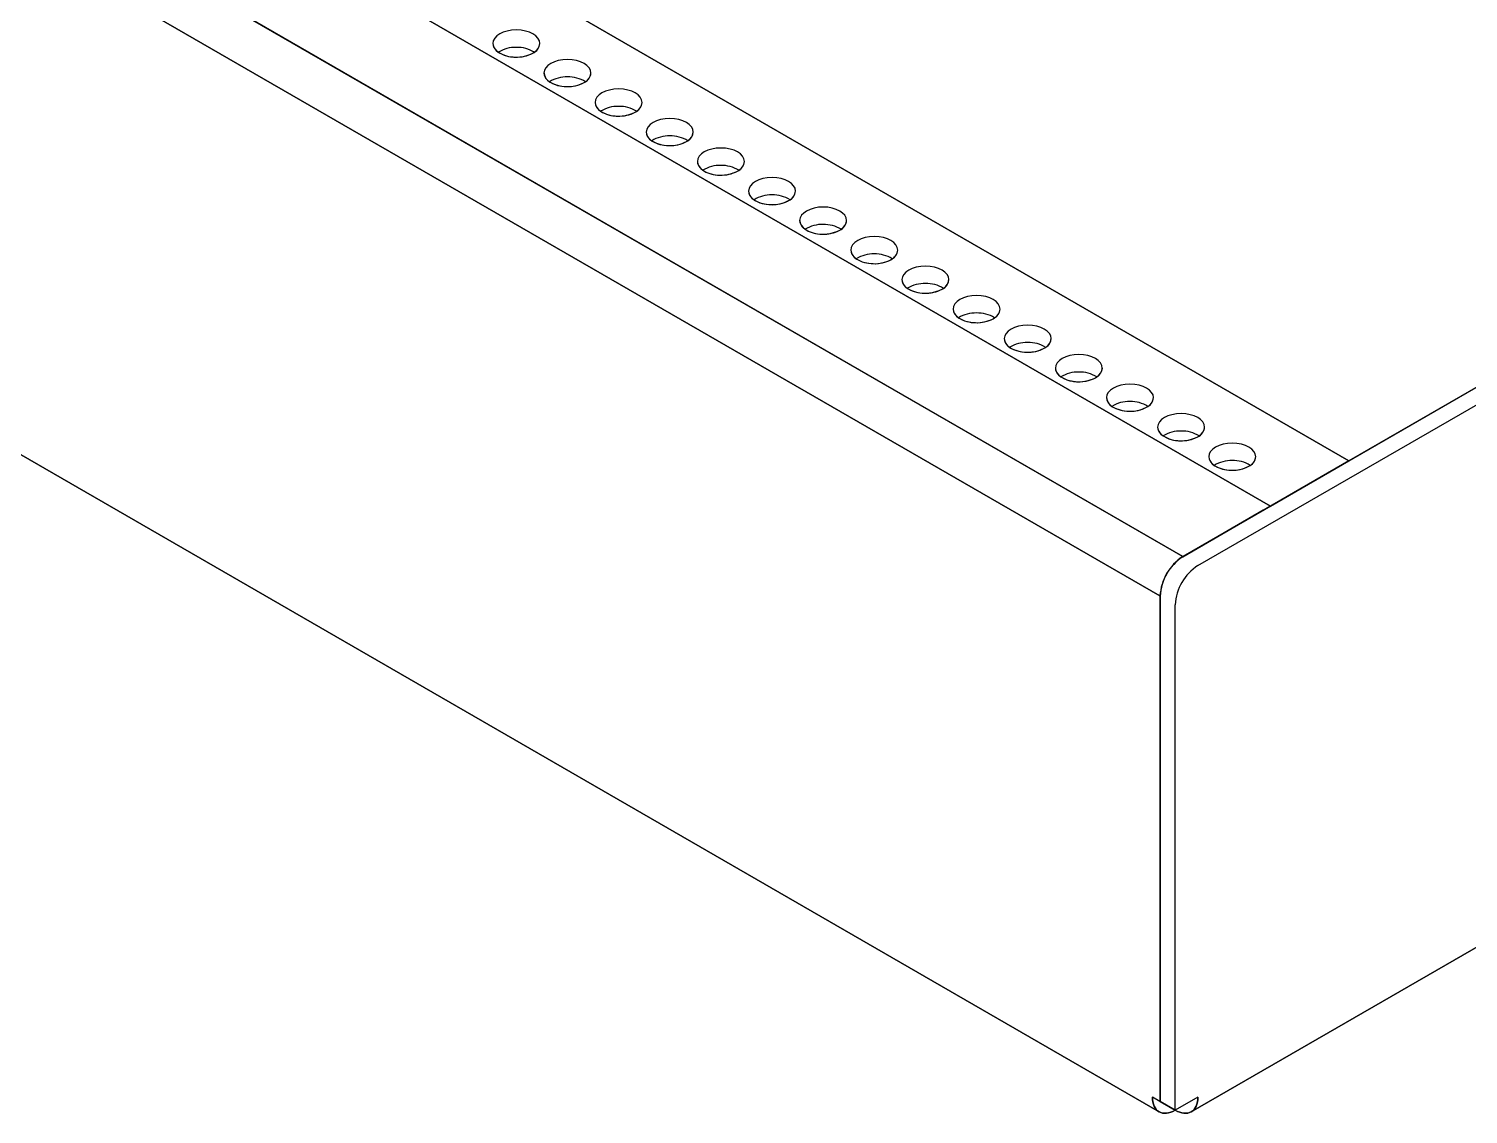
# Model space of a CAD drawing. Header units: inches. Extents: x -5.2 to 15.6, y -18.4 to 3.6.
# Drawn here: x 7.101 to 11.082, y -18.385 to -15.382 of the extents above; entities that cross this region are included whole.
import ezdxf

# ---------------------------------------------------------------- set-up
doc = ezdxf.new("R2010")
doc.units = ezdxf.units.IN
doc.header["$LTSCALE"] = 0.5
doc.header["$MEASUREMENT"] = 0
doc.layers.get('0').update_dxf_attribs({"lineweight": 25, "true_color": 0x000000})

msp = doc.modelspace()

# ---------------------------------------------------------------- linework, layer by layer
for p, q in [((0.324, -10.5571), (10.7522, -16.5778)), ((10.5355, -16.7028), (0.0676, -10.6592)), ((0.1074, -10.6821), (10.5355, -16.7028)), ((10.5355, -16.7028), (0.1074, -10.6821)), ((-0.1893, -10.7914), (10.2925, -16.8425)), ((10.2925, -16.8425), (-0.1891, -10.7912)), ((10.2925, -16.8425), (-0.1888, -10.7911)), ((10.2925, -16.8425), (-0.1888, -10.7911)), ((-0.2519, -10.9), (10.2296, -16.9515)), ((-0.2517, -10.9001), (10.2296, -16.9515)), ((10.2296, -16.9515), (-0.2517, -10.9001)), ((-0.2517, -10.9001), (10.2296, -16.9515)), ((1.5862, -11.2858), (10.7522, -16.5778)), ((10.7522, -16.5778), (1.5862, -11.2858)), ((10.2272, -18.3785), (-0.2124, -12.3512)), ((-0.2124, -12.3512), (10.2272, -18.3785)), ((10.2272, -18.3785), (-0.2124, -12.3512)), ((10.2925, -16.8431), (15.1232, -14.0542)), ((10.3343, -16.8672), (15.1649, -14.0783)), ((10.3343, -16.8672), (15.1649, -14.0783)), ((10.3343, -16.8672), (15.1649, -14.0783)), ((13.8189, -14.8072), (10.5355, -16.7028)), ((13.8606, -14.7831), (10.7522, -16.5778)), ((10.7522, -16.5778), (13.8189, -14.8072)), ((10.7522, -16.5778), (13.8189, -14.8072)), ((15.1462, -15.5898), (10.3162, -18.3785)), ((10.3162, -18.3785), (15.1462, -15.5898)), ((15.1462, -15.5898), (10.3162, -18.3785)), ((10.7522, -16.5778), (10.5225, -16.7104)), ((10.5355, -16.7028), (10.7522, -16.5778)), ((10.5355, -16.7028), (10.7522, -16.5778)), ((10.5225, -16.7104), (10.2925, -16.8431)), ((10.5153, -16.7139), (10.2925, -16.8425)), ((10.2925, -16.8428), (10.5153, -16.7139)), ((10.5153, -16.7139), (10.2925, -16.8425)), ((10.2925, -16.8431), (10.5153, -16.7145)), ((10.5153, -16.7145), (10.2925, -16.8428)), ((10.5355, -16.7028), (10.5153, -16.7145)), ((10.5153, -16.7145), (10.5225, -16.7104)), ((10.5153, -16.7145), (10.5225, -16.7104)), ((10.5153, -16.7139), (10.5153, -16.7145)), ((10.5153, -16.7139), (10.5153, -16.7145)), ((10.5153, -16.7139), (10.5153, -16.7145)), ((10.5225, -16.7104), (10.5355, -16.7028)), ((10.5225, -16.7104), (10.5355, -16.7028)), ((10.2925, -16.8431), (10.2925, -16.8425)), ((10.2296, -16.9515), (10.2299, -16.9513)), ((10.2296, -16.9515), (10.2296, -18.3498)), ((10.2296, -16.9515), (10.2296, -18.3498)), ((10.2299, -16.9513), (10.2298, -16.9514)), ((10.2298, -16.9514), (10.2298, -18.3498)), ((10.2298, -18.3498), (10.2299, -16.9515)), ((10.2299, -16.9515), (10.2298, -18.3498)), ((10.2299, -16.9516), (10.2299, -16.9513)), ((10.2299, -16.9515), (10.2299, -16.9513)), ((10.2299, -16.9513), (10.2299, -16.9516)), ((10.2299, -16.9516), (10.2299, -16.9515)), ((10.2299, -18.3499), (10.2299, -16.9516)), ((10.2717, -18.3741), (10.2717, -16.9757)), ((10.2717, -18.3741), (10.2717, -16.9757)), ((10.2717, -18.3741), (10.2717, -16.9757)), ((10.2296, -18.3498), (10.2088, -18.3377)), ((10.2299, -18.3498), (10.2088, -18.3377)), ((10.2296, -18.3498), (10.2088, -18.3377)), ((10.2296, -18.3498), (10.2299, -18.3496)), ((10.2298, -18.3498), (10.2717, -18.3741)), ((10.2717, -18.3741), (10.2299, -18.3498)), ((10.2717, -18.3741), (10.2299, -18.3499)), ((10.3346, -18.3377), (10.2717, -18.3741)), ((10.3346, -18.3377), (10.2717, -18.3741)), ((10.3346, -18.3377), (10.2717, -18.3741))]:
    msp.add_line(p, q)
for centre, radius, start, end in [((8.4148, -15.4207), 0.0303, 184.2121, 240.2484), ((8.4148, -15.4207), 0.0303, 184.2121, 240.2484), ((8.4471, -15.5238), 0.0902, 88.4692, 121.6694), ((8.4471, -15.5238), 0.0902, 88.4692, 121.6694), ((8.4471, -15.5238), 0.0902, 88.4692, 121.6694), ((8.452, -15.5238), 0.0902, 58.3306, 91.5308), ((8.452, -15.5238), 0.0902, 58.3306, 91.5308), ((8.452, -15.5238), 0.0902, 58.3306, 91.5308), ((8.4822, -15.4199), 0.0325, 294.1704, 354.5117), ((8.4842, -15.4207), 0.0303, 299.7516, 355.7879), ((8.4842, -15.4207), 0.0303, 299.7516, 355.7879), ((8.4466, -15.3717), 0.0887, 238.1496, 270.0726), ((8.4466, -15.3717), 0.0887, 238.1496, 270.0726), ((8.4492, -15.3584), 0.1022, 256.1411, 296.9616), ((8.451, -15.3653), 0.0953, 267.4506, 297.8586), ((8.451, -15.3653), 0.0953, 267.4506, 297.8586), ((8.4672, -15.4004), 0.0566, 299.9069, 304.4846), ((8.4672, -15.4004), 0.0566, 299.9069, 304.4846), ((8.5563, -15.5024), 0.0303, 184.2121, 240.2484), ((8.5563, -15.5024), 0.0303, 184.2121, 240.2484), ((8.5886, -15.6055), 0.0902, 88.4692, 121.6694), ((8.5886, -15.6055), 0.0902, 88.4692, 121.6694), ((8.5886, -15.6055), 0.0902, 88.4692, 121.6694), ((8.5934, -15.6055), 0.0902, 58.3306, 91.5308), ((8.5934, -15.6055), 0.0902, 58.3306, 91.5308), ((8.5934, -15.6055), 0.0902, 58.3306, 91.5308), ((8.6236, -15.5015), 0.0325, 294.1704, 354.5117), ((8.6257, -15.5024), 0.0303, 299.7516, 355.7879), ((8.6257, -15.5024), 0.0303, 299.7516, 355.7879), ((8.588, -15.4534), 0.0887, 238.1496, 270.0726), ((8.588, -15.4534), 0.0887, 238.1496, 270.0726), ((8.5906, -15.4401), 0.1022, 256.1405, 296.9622), ((8.5924, -15.4469), 0.0953, 267.4506, 297.8586), ((8.5924, -15.4469), 0.0953, 267.4506, 297.8586), ((8.6087, -15.4821), 0.0566, 299.9069, 304.4846), ((8.6087, -15.4821), 0.0566, 299.9069, 304.4846), ((8.6977, -15.584), 0.0303, 184.2121, 240.2484), ((8.6977, -15.584), 0.0303, 184.2121, 240.2484), ((8.73, -15.6871), 0.0902, 88.4692, 121.6694), ((8.73, -15.6871), 0.0902, 88.4692, 121.6694), ((8.73, -15.6871), 0.0902, 88.4692, 121.6694), ((8.7348, -15.6871), 0.0902, 58.3306, 91.5308), ((8.7348, -15.6871), 0.0902, 58.3306, 91.5308), ((8.7348, -15.6871), 0.0902, 58.3306, 91.5308), ((8.765, -15.5832), 0.0325, 294.1704, 354.5117), ((8.7671, -15.584), 0.0303, 299.7516, 355.7879), ((8.7671, -15.584), 0.0303, 299.7516, 355.7879), ((8.7294, -15.535), 0.0887, 238.1496, 270.0726), ((8.7294, -15.535), 0.0887, 238.1496, 270.0726), ((8.732, -15.5217), 0.1022, 256.1405, 296.9622), ((8.7338, -15.5286), 0.0953, 267.4506, 297.8586), ((8.7338, -15.5286), 0.0953, 267.4506, 297.8586), ((8.7501, -15.5637), 0.0566, 299.9069, 304.4846), ((8.7501, -15.5637), 0.0566, 299.9069, 304.4846), ((8.8391, -15.6657), 0.0303, 184.2121, 240.2484), ((8.8391, -15.6657), 0.0303, 184.2121, 240.2484), ((8.8714, -15.7688), 0.0902, 88.4692, 121.6694), ((8.8714, -15.7688), 0.0902, 88.4692, 121.6694), ((8.8714, -15.7688), 0.0902, 88.4692, 121.6694), ((8.8762, -15.7688), 0.0902, 58.3306, 91.5308), ((8.8762, -15.7688), 0.0902, 58.3306, 91.5308), ((8.8762, -15.7688), 0.0902, 58.3306, 91.5308), ((8.9064, -15.6648), 0.0325, 294.1812, 354.5121), ((8.9085, -15.6657), 0.0303, 299.7516, 355.7879), ((8.9085, -15.6657), 0.0303, 299.7516, 355.7879), ((8.8709, -15.6167), 0.0887, 238.1496, 270.0726), ((8.8709, -15.6167), 0.0887, 238.1496, 270.0726), ((8.8734, -15.6034), 0.1022, 256.1419, 296.9601), ((8.8752, -15.6102), 0.0953, 267.4509, 297.8564), ((8.8752, -15.6102), 0.0953, 267.4509, 297.8564), ((8.891, -15.6446), 0.0575, 299.9711, 304.4736), ((8.891, -15.6446), 0.0575, 299.9711, 304.4736), ((8.9805, -15.7473), 0.0303, 184.2121, 240.2484), ((8.9805, -15.7473), 0.0303, 184.2121, 240.2484), ((9.0128, -15.8504), 0.0902, 88.4692, 121.6694), ((9.0128, -15.8504), 0.0902, 88.4692, 121.6694), ((9.0128, -15.8504), 0.0902, 88.4692, 121.6694), ((9.0176, -15.8505), 0.0902, 58.3348, 91.5288), ((9.0176, -15.8505), 0.0902, 58.3348, 91.5288), ((9.0176, -15.8505), 0.0902, 58.3348, 91.5288), ((9.0479, -15.7465), 0.0325, 294.1812, 354.5121), ((9.0499, -15.7473), 0.0303, 299.7651, 355.7879), ((9.0499, -15.7473), 0.0303, 299.7651, 355.7879), ((9.0123, -15.6983), 0.0887, 238.1496, 270.0726), ((9.0123, -15.6983), 0.0887, 238.1496, 270.0726), ((9.0148, -15.685), 0.1022, 256.1419, 296.9601), ((9.0166, -15.6918), 0.0953, 267.4509, 297.8564), ((9.0166, -15.6918), 0.0953, 267.4509, 297.8564), ((9.0318, -15.7253), 0.0587, 299.9866, 304.4048), ((9.0318, -15.7253), 0.0587, 299.9866, 304.4048), ((9.1219, -15.829), 0.0303, 184.2121, 240.2484), ((9.1219, -15.829), 0.0303, 184.2121, 240.2484), ((9.1542, -15.9321), 0.0902, 88.4692, 121.6694), ((9.1542, -15.9321), 0.0902, 88.4692, 121.6694), ((9.1542, -15.9321), 0.0902, 88.4692, 121.6694), ((9.1591, -15.9321), 0.0902, 58.3348, 91.5288), ((9.1591, -15.9321), 0.0902, 58.3348, 91.5288), ((9.1591, -15.9321), 0.0902, 58.3348, 91.5288), ((9.1893, -15.8281), 0.0325, 294.1812, 354.5121), ((9.1914, -15.829), 0.0303, 299.7651, 355.7879), ((9.1914, -15.829), 0.0303, 299.7651, 355.7879), ((9.1537, -15.78), 0.0887, 238.1496, 270.0726), ((9.1537, -15.78), 0.0887, 238.1496, 270.0726), ((9.1563, -15.7667), 0.1022, 256.1419, 296.9601), ((9.1581, -15.7735), 0.0953, 267.4493, 297.8579), ((9.1581, -15.7735), 0.0953, 267.4493, 297.8579), ((9.1733, -15.8069), 0.0587, 299.9866, 304.4048), ((9.1733, -15.8069), 0.0587, 299.9866, 304.4048), ((9.2634, -15.9106), 0.0303, 184.2121, 240.2484), ((9.2634, -15.9106), 0.0303, 184.2121, 240.2484), ((9.3307, -15.9098), 0.0325, 294.1812, 354.5121), ((9.3328, -15.9106), 0.0303, 299.7651, 355.7879), ((9.3328, -15.9106), 0.0303, 299.7651, 355.7879), ((9.2957, -16.0137), 0.0902, 88.4692, 121.6694), ((9.2957, -16.0137), 0.0902, 88.4692, 121.6694), ((9.2957, -16.0137), 0.0902, 88.4692, 121.6694), ((9.2951, -15.8616), 0.0888, 238.1515, 270.0618), ((9.2951, -15.8616), 0.0888, 238.1515, 270.0618), ((9.2977, -15.8483), 0.1022, 256.1419, 296.9601), ((9.2995, -15.8551), 0.0953, 267.4601, 297.856), ((9.2995, -15.8551), 0.0953, 267.4601, 297.856), ((9.3005, -16.0138), 0.0902, 58.3348, 91.5288), ((9.3005, -16.0138), 0.0902, 58.3348, 91.5288), ((9.3005, -16.0138), 0.0902, 58.3348, 91.5288), ((9.3156, -15.89), 0.057, 299.9234, 304.4681), ((9.3156, -15.89), 0.057, 299.9234, 304.4681), ((9.4048, -15.9923), 0.0303, 184.2121, 240.2484), ((9.4048, -15.9923), 0.0303, 184.2121, 240.2484), ((9.4721, -15.9914), 0.0325, 294.1812, 354.5121), ((9.4742, -15.9923), 0.0303, 299.7651, 355.7879), ((9.4742, -15.9923), 0.0303, 299.7651, 355.7879), ((9.4371, -16.0954), 0.0902, 88.4692, 121.6694), ((9.4371, -16.0954), 0.0902, 88.4692, 121.6694), ((9.4371, -16.0954), 0.0902, 88.4692, 121.6694), ((9.4366, -15.9432), 0.0888, 238.1515, 270.0618), ((9.4366, -15.9432), 0.0888, 238.1515, 270.0618), ((9.4391, -15.93), 0.1022, 256.1419, 296.9601), ((9.4409, -15.9368), 0.0953, 267.4601, 297.856), ((9.4409, -15.9368), 0.0953, 267.4601, 297.856), ((9.4419, -16.0954), 0.0902, 58.333, 91.5306), ((9.4419, -16.0954), 0.0902, 58.333, 91.5306), ((9.4419, -16.0954), 0.0902, 58.333, 91.5306), ((9.457, -15.9716), 0.057, 299.9234, 304.4681), ((9.457, -15.9716), 0.057, 299.9234, 304.4681), ((9.5462, -16.0739), 0.0303, 184.2121, 240.2484), ((9.5462, -16.0739), 0.0303, 184.2121, 240.2484), ((9.6135, -16.0731), 0.0325, 294.1812, 354.5121), ((9.6156, -16.0739), 0.0303, 299.7651, 355.7879), ((9.6156, -16.0739), 0.0303, 299.7651, 355.7879), ((9.5785, -16.177), 0.0902, 88.4692, 121.6694), ((9.5785, -16.177), 0.0902, 88.4692, 121.6694), ((9.5785, -16.177), 0.0902, 88.4692, 121.6694), ((9.578, -16.0249), 0.0888, 238.1515, 270.0618), ((9.578, -16.0249), 0.0888, 238.1515, 270.0618), ((9.5805, -16.0116), 0.1022, 256.1419, 296.9601), ((9.5823, -16.0184), 0.0953, 267.4601, 297.856), ((9.5823, -16.0184), 0.0953, 267.4601, 297.856), ((9.5833, -16.1771), 0.0902, 58.333, 91.5306), ((9.5833, -16.1771), 0.0902, 58.333, 91.5306), ((9.5833, -16.1771), 0.0902, 58.333, 91.5306), ((9.5984, -16.0533), 0.057, 299.9234, 304.4681), ((9.5984, -16.0533), 0.057, 299.9234, 304.4681), ((9.6876, -16.1556), 0.0303, 184.2121, 240.2484), ((9.6876, -16.1556), 0.0303, 184.2121, 240.2484), ((9.755, -16.1547), 0.0325, 294.1812, 354.5121), ((9.757, -16.1556), 0.0303, 299.7651, 355.7879), ((9.757, -16.1556), 0.0303, 299.7651, 355.7879), ((9.7199, -16.2587), 0.0902, 88.4692, 121.6694), ((9.7199, -16.2587), 0.0902, 88.4692, 121.6694), ((9.7199, -16.2587), 0.0902, 88.4692, 121.6694), ((9.7194, -16.1065), 0.0888, 238.1535, 270.0599), ((9.7194, -16.1065), 0.0888, 238.1535, 270.0599), ((9.722, -16.0933), 0.1022, 256.1419, 296.9601), ((9.7237, -16.1001), 0.0953, 267.4601, 297.856), ((9.7237, -16.1001), 0.0953, 267.4601, 297.856), ((9.7247, -16.2587), 0.0902, 58.333, 91.5306), ((9.7247, -16.2587), 0.0902, 58.333, 91.5306), ((9.7247, -16.2587), 0.0902, 58.333, 91.5306), ((9.7398, -16.1349), 0.057, 299.9234, 304.4681), ((9.7398, -16.1349), 0.057, 299.9234, 304.4681), ((9.8291, -16.2372), 0.0303, 184.2121, 240.2484), ((9.8291, -16.2372), 0.0303, 184.2121, 240.2484), ((9.8964, -16.2364), 0.0325, 294.1812, 354.5121), ((9.8985, -16.2372), 0.0303, 299.7651, 355.7879), ((9.8985, -16.2372), 0.0303, 299.7651, 355.7879), ((9.8613, -16.3403), 0.0902, 88.4651, 121.665), ((9.8613, -16.3403), 0.0902, 88.4651, 121.665), ((9.8613, -16.3403), 0.0902, 88.4651, 121.665), ((9.8608, -16.1882), 0.0888, 238.1535, 270.0599), ((9.8608, -16.1882), 0.0888, 238.1535, 270.0599), ((9.8634, -16.1749), 0.1022, 256.1419, 296.9601), ((9.8652, -16.1817), 0.0953, 267.4601, 297.856), ((9.8652, -16.1817), 0.0953, 267.4601, 297.856), ((9.8662, -16.3404), 0.0902, 58.3375, 91.5347), ((9.8662, -16.3404), 0.0902, 58.3375, 91.5347), ((9.8662, -16.3404), 0.0902, 58.3375, 91.5347), ((9.8812, -16.2166), 0.057, 299.9234, 304.4681), ((9.8812, -16.2166), 0.057, 299.9234, 304.4681), ((9.9705, -16.3189), 0.0303, 184.2121, 240.2484), ((9.9705, -16.3189), 0.0303, 184.2121, 240.2484), ((10.0028, -16.422), 0.0902, 88.4651, 121.665), ((10.0028, -16.422), 0.0902, 88.4651, 121.665), ((10.0028, -16.422), 0.0902, 88.4651, 121.665), ((10.0023, -16.2698), 0.0888, 238.1535, 270.0599), ((10.0023, -16.2698), 0.0888, 238.1535, 270.0599), ((10.0048, -16.2566), 0.1022, 256.1419, 296.9601), ((10.0066, -16.2634), 0.0953, 267.4601, 297.856), ((10.0066, -16.2634), 0.0953, 267.4601, 297.856), ((10.0076, -16.422), 0.0902, 58.3375, 91.5347), ((10.0076, -16.422), 0.0902, 58.3375, 91.5347), ((10.0076, -16.422), 0.0902, 58.3375, 91.5347), ((10.0378, -16.318), 0.0325, 294.1812, 354.5121), ((10.0227, -16.2982), 0.057, 299.9234, 304.4681), ((10.0227, -16.2982), 0.057, 299.9234, 304.4681), ((10.0399, -16.3189), 0.0303, 299.7651, 355.7879), ((10.0399, -16.3189), 0.0303, 299.7651, 355.7879), ((10.1119, -16.4005), 0.0303, 184.2121, 240.2484), ((10.1119, -16.4005), 0.0303, 184.2121, 240.2484), ((10.1442, -16.5036), 0.0902, 88.4651, 121.665), ((10.1442, -16.5036), 0.0902, 88.4651, 121.665), ((10.1442, -16.5036), 0.0902, 88.4651, 121.665), ((10.1437, -16.3515), 0.0888, 238.1535, 270.0599), ((10.1437, -16.3515), 0.0888, 238.1535, 270.0599), ((10.1462, -16.3382), 0.1022, 256.1419, 296.9601), ((10.148, -16.345), 0.0953, 267.4601, 297.856), ((10.148, -16.345), 0.0953, 267.4601, 297.856), ((10.149, -16.5037), 0.0902, 58.3375, 91.5347), ((10.149, -16.5037), 0.0902, 58.3375, 91.5347), ((10.149, -16.5037), 0.0902, 58.3375, 91.5347), ((10.1792, -16.3997), 0.0325, 294.1812, 354.5121), ((10.1641, -16.3799), 0.057, 299.9234, 304.4681), ((10.1641, -16.3799), 0.057, 299.9234, 304.4681), ((10.1813, -16.4005), 0.0303, 299.7553, 355.7977), ((10.1813, -16.4005), 0.0303, 299.7553, 355.7977), ((10.2533, -16.4822), 0.0303, 184.2023, 240.2447), ((10.2533, -16.4822), 0.0303, 184.2023, 240.2447), ((10.2856, -16.5853), 0.0902, 88.4635, 121.6643), ((10.2856, -16.5853), 0.0902, 88.4635, 121.6643), ((10.2856, -16.5853), 0.0902, 88.4635, 121.6643), ((10.2851, -16.4331), 0.0888, 238.1535, 270.0599), ((10.2851, -16.4331), 0.0888, 238.1535, 270.0599), ((10.2876, -16.4199), 0.1022, 256.1495, 296.9588), ((10.2894, -16.4267), 0.0953, 267.4601, 297.856), ((10.2894, -16.4267), 0.0953, 267.4601, 297.856), ((10.2904, -16.5853), 0.0902, 58.335, 91.5349), ((10.2904, -16.5853), 0.0902, 58.335, 91.5349), ((10.2904, -16.5853), 0.0902, 58.335, 91.5349), ((10.3207, -16.4813), 0.0325, 294.1786, 354.5034), ((10.3055, -16.4615), 0.057, 299.9234, 304.4681), ((10.3055, -16.4615), 0.057, 299.9234, 304.4681), ((10.3227, -16.4822), 0.0303, 299.7516, 355.7879), ((10.3227, -16.4822), 0.0303, 299.7516, 355.7879), ((10.3947, -16.5638), 0.0303, 184.2023, 240.2447), ((10.3947, -16.5638), 0.0303, 184.2023, 240.2447), ((10.427, -16.667), 0.0902, 88.4653, 121.6625), ((10.427, -16.667), 0.0902, 88.4653, 121.6625), ((10.427, -16.667), 0.0902, 88.4653, 121.6625), ((10.4265, -16.5148), 0.0888, 238.1535, 270.0599), ((10.4265, -16.5148), 0.0888, 238.1535, 270.0599), ((10.429, -16.5015), 0.1022, 256.1495, 296.9588), ((10.4308, -16.5083), 0.0953, 267.4601, 297.856), ((10.4308, -16.5083), 0.0953, 267.4601, 297.856), ((10.4319, -16.6669), 0.0902, 58.335, 91.5349), ((10.4319, -16.6669), 0.0902, 58.335, 91.5349), ((10.4319, -16.6669), 0.0902, 58.335, 91.5349), ((10.4621, -16.563), 0.0325, 294.1786, 354.5034), ((10.4469, -16.5432), 0.057, 299.9234, 304.4681), ((10.4469, -16.5432), 0.057, 299.9234, 304.4681), ((10.4642, -16.5638), 0.0303, 299.7516, 355.7879), ((10.4642, -16.5638), 0.0303, 299.7516, 355.7879), ((10.5435, -16.7625), 0.0562, 111.9178, 120.1635), ((10.5435, -16.7625), 0.0562, 111.9178, 120.1635), ((10.5435, -16.7625), 0.0562, 111.9178, 120.1635), ((10.3685, -16.959), 0.1391, 123.0994, 176.899), ((10.3685, -16.959), 0.1391, 123.0994, 176.899), ((10.3685, -16.959), 0.1391, 123.0994, 176.899), ((10.3682, -16.9592), 0.1385, 123.1076, 176.7446), ((10.3682, -16.9592), 0.1385, 123.1076, 176.7446), ((10.3682, -16.9591), 0.1385, 123.1009, 176.8992), ((10.4099, -16.9832), 0.1385, 123.1009, 176.8992), ((10.4099, -16.9832), 0.1385, 123.1009, 176.8992), ((10.4099, -16.9832), 0.1385, 123.1009, 176.8992)]:
    msp.add_arc(centre, radius, start, end)
for points in [[(8.4495, -15.3855), (8.4137, -15.3855), (8.3846, -15.4023), (8.3846, -15.423)], [(8.4495, -15.3855), (8.4137, -15.3855), (8.3846, -15.4023), (8.3846, -15.423)], [(8.4495, -15.3855), (8.4137, -15.3855), (8.3846, -15.4023), (8.3846, -15.423)], [(8.5145, -15.423), (8.5145, -15.4023), (8.4854, -15.3855), (8.4495, -15.3855)], [(8.5145, -15.423), (8.5145, -15.4023), (8.4854, -15.3855), (8.4495, -15.3855)], [(8.5145, -15.423), (8.5145, -15.4023), (8.4854, -15.3855), (8.4495, -15.3855)], [(8.3846, -15.423), (8.3846, -15.4381), (8.4004, -15.4518), (8.4247, -15.4576)], [(8.591, -15.4671), (8.5551, -15.4671), (8.526, -15.4839), (8.526, -15.5046)], [(8.591, -15.4671), (8.5551, -15.4671), (8.526, -15.4839), (8.526, -15.5046)], [(8.591, -15.4671), (8.5551, -15.4671), (8.526, -15.4839), (8.526, -15.5046)], [(8.6559, -15.5046), (8.6559, -15.4839), (8.6268, -15.4671), (8.591, -15.4671)], [(8.6559, -15.5046), (8.6559, -15.4839), (8.6268, -15.4671), (8.591, -15.4671)], [(8.6559, -15.5046), (8.6559, -15.4839), (8.6268, -15.4671), (8.591, -15.4671)], [(8.526, -15.5046), (8.526, -15.5198), (8.5418, -15.5335), (8.5661, -15.5393)], [(8.7324, -15.5488), (8.6965, -15.5488), (8.6674, -15.5656), (8.6674, -15.5863)], [(8.7324, -15.5488), (8.6965, -15.5488), (8.6674, -15.5656), (8.6674, -15.5863)], [(8.7324, -15.5488), (8.6965, -15.5488), (8.6674, -15.5656), (8.6674, -15.5863)], [(8.7973, -15.5863), (8.7973, -15.5656), (8.7683, -15.5488), (8.7324, -15.5488)], [(8.7973, -15.5863), (8.7973, -15.5656), (8.7683, -15.5488), (8.7324, -15.5488)], [(8.7973, -15.5863), (8.7973, -15.5656), (8.7683, -15.5488), (8.7324, -15.5488)], [(8.6674, -15.5863), (8.6674, -15.6014), (8.6833, -15.6151), (8.7075, -15.6209)], [(8.8738, -15.6304), (8.8379, -15.6304), (8.8088, -15.6472), (8.8088, -15.6679)], [(8.8738, -15.6304), (8.8379, -15.6304), (8.8088, -15.6472), (8.8088, -15.6679)], [(8.8738, -15.6304), (8.8379, -15.6304), (8.8088, -15.6472), (8.8088, -15.6679)], [(8.9388, -15.6679), (8.9388, -15.6472), (8.9097, -15.6304), (8.8738, -15.6304)], [(8.9388, -15.6679), (8.9388, -15.6472), (8.9097, -15.6304), (8.8738, -15.6304)], [(8.9388, -15.6679), (8.9388, -15.6472), (8.9097, -15.6304), (8.8738, -15.6304)], [(8.8088, -15.6679), (8.8088, -15.6831), (8.8247, -15.6968), (8.8489, -15.7026)], [(9.0152, -15.7121), (8.9794, -15.7121), (8.9503, -15.7289), (8.9503, -15.7496)], [(9.0152, -15.7121), (8.9794, -15.7121), (8.9503, -15.7289), (8.9503, -15.7496)], [(9.0152, -15.7121), (8.9794, -15.7121), (8.9503, -15.7289), (8.9503, -15.7496)], [(9.0802, -15.7496), (9.0802, -15.7289), (9.0511, -15.7121), (9.0152, -15.7121)], [(9.0802, -15.7496), (9.0802, -15.7289), (9.0511, -15.7121), (9.0152, -15.7121)], [(9.0802, -15.7496), (9.0802, -15.7289), (9.0511, -15.7121), (9.0152, -15.7121)], [(8.9503, -15.7496), (8.9503, -15.7647), (8.9661, -15.7784), (8.9904, -15.7842)], [(9.1567, -15.7937), (9.1208, -15.7937), (9.0917, -15.8105), (9.0917, -15.8312)], [(9.1567, -15.7937), (9.1208, -15.7937), (9.0917, -15.8105), (9.0917, -15.8312)], [(9.1567, -15.7937), (9.1208, -15.7937), (9.0917, -15.8105), (9.0917, -15.8312)], [(9.2216, -15.8312), (9.2216, -15.8105), (9.1925, -15.7937), (9.1567, -15.7937)], [(9.2216, -15.8312), (9.2216, -15.8105), (9.1925, -15.7937), (9.1567, -15.7937)], [(9.2216, -15.8312), (9.2216, -15.8105), (9.1925, -15.7937), (9.1567, -15.7937)], [(9.0917, -15.8312), (9.0917, -15.8464), (9.1075, -15.8601), (9.1318, -15.8659)], [(9.2981, -15.8754), (9.2622, -15.8754), (9.2331, -15.8922), (9.2331, -15.9129)], [(9.2981, -15.8754), (9.2622, -15.8754), (9.2331, -15.8922), (9.2331, -15.9129)], [(9.2981, -15.8754), (9.2622, -15.8754), (9.2331, -15.8922), (9.2331, -15.9129)], [(9.363, -15.9129), (9.363, -15.8922), (9.3339, -15.8754), (9.2981, -15.8754)], [(9.363, -15.9129), (9.363, -15.8922), (9.3339, -15.8754), (9.2981, -15.8754)], [(9.363, -15.9129), (9.363, -15.8922), (9.3339, -15.8754), (9.2981, -15.8754)], [(9.2331, -15.9129), (9.2331, -15.928), (9.2489, -15.9417), (9.2732, -15.9475)], [(9.4395, -15.957), (9.4036, -15.957), (9.3745, -15.9738), (9.3745, -15.9945)], [(9.4395, -15.957), (9.4036, -15.957), (9.3745, -15.9738), (9.3745, -15.9945)], [(9.4395, -15.957), (9.4036, -15.957), (9.3745, -15.9738), (9.3745, -15.9945)], [(9.5045, -15.9945), (9.5045, -15.9738), (9.4754, -15.957), (9.4395, -15.957)], [(9.5045, -15.9945), (9.5045, -15.9738), (9.4754, -15.957), (9.4395, -15.957)], [(9.5045, -15.9945), (9.5045, -15.9738), (9.4754, -15.957), (9.4395, -15.957)], [(9.3745, -15.9945), (9.3745, -16.0097), (9.3904, -16.0234), (9.4146, -16.0292)], [(9.5809, -16.0387), (9.545, -16.0387), (9.516, -16.0555), (9.516, -16.0762)], [(9.5809, -16.0387), (9.545, -16.0387), (9.516, -16.0555), (9.516, -16.0762)], [(9.5809, -16.0387), (9.545, -16.0387), (9.516, -16.0555), (9.516, -16.0762)], [(9.6459, -16.0762), (9.6459, -16.0555), (9.6168, -16.0387), (9.5809, -16.0387)], [(9.6459, -16.0762), (9.6459, -16.0555), (9.6168, -16.0387), (9.5809, -16.0387)], [(9.6459, -16.0762), (9.6459, -16.0555), (9.6168, -16.0387), (9.5809, -16.0387)], [(9.516, -16.0762), (9.516, -16.0913), (9.5318, -16.105), (9.5561, -16.1108)], [(9.7223, -16.1203), (9.6865, -16.1203), (9.6574, -16.1371), (9.6574, -16.1578)], [(9.7223, -16.1203), (9.6865, -16.1203), (9.6574, -16.1371), (9.6574, -16.1578)], [(9.7223, -16.1203), (9.6865, -16.1203), (9.6574, -16.1371), (9.6574, -16.1578)], [(9.7873, -16.1578), (9.7873, -16.1371), (9.7582, -16.1203), (9.7223, -16.1203)], [(9.7873, -16.1578), (9.7873, -16.1371), (9.7582, -16.1203), (9.7223, -16.1203)], [(9.7873, -16.1578), (9.7873, -16.1371), (9.7582, -16.1203), (9.7223, -16.1203)], [(9.6574, -16.1578), (9.6574, -16.173), (9.6732, -16.1867), (9.6975, -16.1925)], [(9.8638, -16.202), (9.8279, -16.202), (9.7988, -16.2188), (9.7988, -16.2395)], [(9.8638, -16.202), (9.8279, -16.202), (9.7988, -16.2188), (9.7988, -16.2395)], [(9.8638, -16.202), (9.8279, -16.202), (9.7988, -16.2188), (9.7988, -16.2395)], [(9.7988, -16.2395), (9.7988, -16.2546), (9.8146, -16.2683), (9.8389, -16.2741)], [(9.9287, -16.2395), (9.9287, -16.2188), (9.8996, -16.202), (9.8638, -16.202)], [(9.9287, -16.2395), (9.9287, -16.2188), (9.8996, -16.202), (9.8638, -16.202)], [(9.9287, -16.2395), (9.9287, -16.2188), (9.8996, -16.202), (9.8638, -16.202)], [(10.0052, -16.2836), (9.9693, -16.2836), (9.9402, -16.3004), (9.9402, -16.3211)], [(10.0052, -16.2836), (9.9693, -16.2836), (9.9402, -16.3004), (9.9402, -16.3211)], [(10.0052, -16.2836), (9.9693, -16.2836), (9.9402, -16.3004), (9.9402, -16.3211)], [(10.0701, -16.3211), (10.0701, -16.3004), (10.0411, -16.2836), (10.0052, -16.2836)], [(10.0701, -16.3211), (10.0701, -16.3004), (10.0411, -16.2836), (10.0052, -16.2836)], [(10.0701, -16.3211), (10.0701, -16.3004), (10.0411, -16.2836), (10.0052, -16.2836)], [(9.9402, -16.3211), (9.9402, -16.3363), (9.956, -16.35), (9.9803, -16.3558)], [(10.1466, -16.3653), (10.1107, -16.3653), (10.0816, -16.3821), (10.0816, -16.4028)], [(10.1466, -16.3653), (10.1107, -16.3653), (10.0816, -16.3821), (10.0816, -16.4028)], [(10.1466, -16.3653), (10.1107, -16.3653), (10.0816, -16.3821), (10.0816, -16.4028)], [(10.2116, -16.4028), (10.2116, -16.3821), (10.1825, -16.3653), (10.1466, -16.3653)], [(10.2116, -16.4028), (10.2116, -16.3821), (10.1825, -16.3653), (10.1466, -16.3653)], [(10.2116, -16.4028), (10.2116, -16.3821), (10.1825, -16.3653), (10.1466, -16.3653)], [(10.0816, -16.4028), (10.0816, -16.4179), (10.0975, -16.4316), (10.1217, -16.4374)], [(10.288, -16.4469), (10.2521, -16.4469), (10.2231, -16.4637), (10.2231, -16.4844)], [(10.288, -16.4469), (10.2521, -16.4469), (10.2231, -16.4637), (10.2231, -16.4844)], [(10.288, -16.4469), (10.2521, -16.4469), (10.2231, -16.4637), (10.2231, -16.4844)], [(10.353, -16.4844), (10.353, -16.4637), (10.3239, -16.4469), (10.288, -16.4469)], [(10.353, -16.4844), (10.353, -16.4637), (10.3239, -16.4469), (10.288, -16.4469)], [(10.353, -16.4844), (10.353, -16.4637), (10.3239, -16.4469), (10.288, -16.4469)], [(10.2231, -16.4844), (10.2231, -16.4996), (10.2389, -16.5133), (10.2632, -16.5191)], [(10.4294, -16.5286), (10.3936, -16.5286), (10.3645, -16.5454), (10.3645, -16.5661)], [(10.4294, -16.5286), (10.3936, -16.5286), (10.3645, -16.5454), (10.3645, -16.5661)], [(10.4294, -16.5286), (10.3936, -16.5286), (10.3645, -16.5454), (10.3645, -16.5661)], [(10.4944, -16.5661), (10.4944, -16.5454), (10.4653, -16.5286), (10.4294, -16.5286)], [(10.4944, -16.5661), (10.4944, -16.5454), (10.4653, -16.5286), (10.4294, -16.5286)], [(10.4944, -16.5661), (10.4944, -16.5454), (10.4653, -16.5286), (10.4294, -16.5286)], [(10.3645, -16.5661), (10.3645, -16.5812), (10.3803, -16.5949), (10.4046, -16.6007)], [(10.2272, -18.3785), (10.2154, -18.3717), (10.2088, -18.357), (10.2088, -18.3377)], [(10.2088, -18.3377), (10.2088, -18.357), (10.2154, -18.3717), (10.2272, -18.3785)], [(10.2272, -18.3785), (10.2154, -18.3717), (10.2088, -18.357), (10.2088, -18.3377)], [(10.3162, -18.3785), (10.328, -18.3717), (10.3346, -18.357), (10.3346, -18.3377)], [(10.3346, -18.3377), (10.3346, -18.357), (10.328, -18.3717), (10.3162, -18.3785)], [(10.3162, -18.3785), (10.328, -18.3717), (10.3346, -18.357), (10.3346, -18.3377)], [(10.2717, -18.3741), (10.255, -18.3837), (10.239, -18.3853), (10.2272, -18.3785)], [(10.2272, -18.3785), (10.239, -18.3853), (10.255, -18.3837), (10.2717, -18.3741)], [(10.2717, -18.3741), (10.255, -18.3837), (10.239, -18.3853), (10.2272, -18.3785)], [(10.3162, -18.3785), (10.3044, -18.3853), (10.2884, -18.3837), (10.2717, -18.3741)], [(10.2717, -18.3741), (10.2884, -18.3837), (10.3044, -18.3853), (10.3162, -18.3785)], [(10.2717, -18.3741), (10.2884, -18.3837), (10.3044, -18.3853), (10.3162, -18.3785)]]:
    msp.add_open_spline(points, degree=3)

doc.saveas('drawing.dxf')
